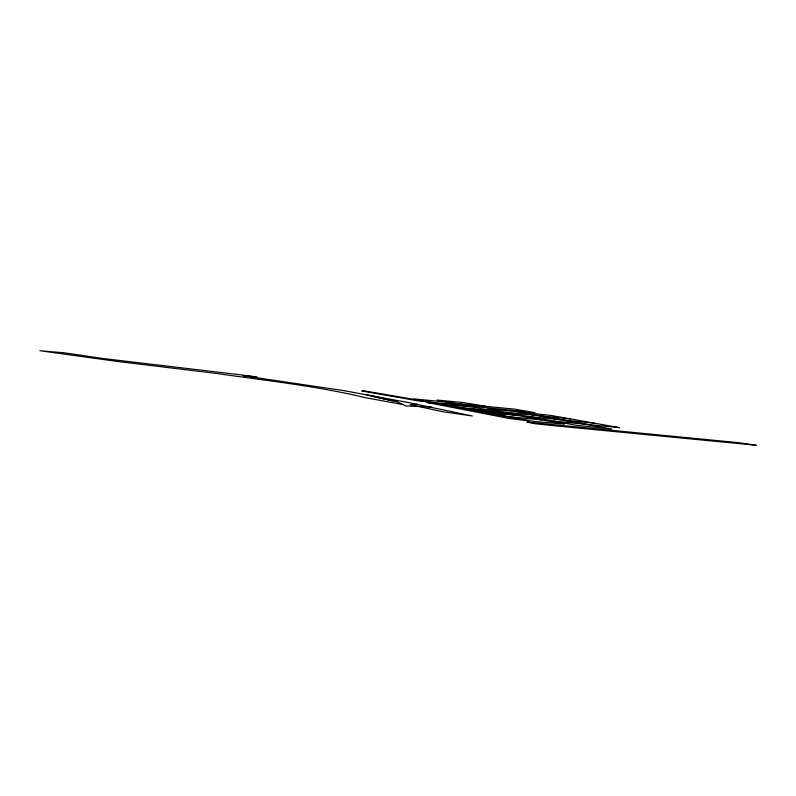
<?xml version="1.0" encoding="UTF-8"?>
<svg xmlns="http://www.w3.org/2000/svg" width="796" height="796" viewBox="0 0 796 796"><rect width="100%" height="100%" fill="white"/><g stroke="black" fill="none" stroke-linecap="round" stroke-linejoin="round"><path stroke-width="1.19" d="M417.044 404.288L410.308 404.647L442.218 411.631L472.267 415.97L407.263 402.338L343.394 390.557L243.088 375.712L257.009 377.224L250.979 376.04L102.973 358.499L64.386 352.827L39.8 350.728L118.335 361.573L216.233 373.414C266.232 380.627 316.828 386.01 365.971 397.781L403.154 404.587L405.771 405.96L430.308 406.915M458.834 403.801L514.395 409.114L535.041 412.656L474.595 406.557L437.044 400.06L463.222 402.547L486.087 406.408M484.465 411.502L495.629 413.025M502.575 413.323L508.992 413.97M481.182 411.363L488.535 412.099L470.924 408.776M497.261 412.985L504.485 413.711M485.003 412.149L517.679 415.432M529.091 416.587L560.215 419.711M564.454 420.149L594.234 423.144M508.445 416.606L541.758 419.91M553.31 421.054L584.921 424.198M494.963 411.214L462.964 407.96L441.959 404L473.55 407.234L564.503 424.139L533.688 421.402L463.69 408.04M506.326 412.378L536.992 415.492M541.111 415.92L570.384 418.905M466.138 408.507L496.226 411.592L513.669 414.845L489.052 412.368L471.948 409.124M468.605 408.975L475.869 409.711M484.515 410.587L491.659 411.313M471.083 409.442L482.883 410.627L478.436 409.791M487.033 411.054L494.187 411.781M494.356 411.791L500.744 412.437M473.58 409.92L480.884 410.656M503.43 412.935L489.56 411.532L479.54 409.651M476.098 410.398L483.411 411.134M506.525 413.512L492.734 411.85M478.635 410.875L485.958 411.612M428.925 406.875L432.148 407.283M403.154 404.587L396.826 401.681L365.543 394.498M486.645 410.368L496.734 412.258M507.221 414.199L494.684 412.497L499.868 413.472M372.548 396.219L396.826 401.681M369.424 395.453L391.712 400.736M363.573 390.756L361.792 391.005L418.955 400.995L429.9 402.119L363.573 390.756M490.316 408.955L487.719 408.945L576.473 425.333L611.617 429.044L514.803 411.472L490.316 408.955M756.2 445.272L553.698 425.671L534.922 423.711L526.892 422.069L739.066 442.725L756.2 445.272M441.84 401.602L413.691 398.876L434.238 402.567L465.769 405.811L441.84 401.602M619.487 427.641L589.159 424.626L518.743 411.87L551.33 415.512L619.487 427.641M437.601 403.552L427.054 402.468L508.435 418.368L528.902 420.915L437.601 403.552"/></g></svg>
